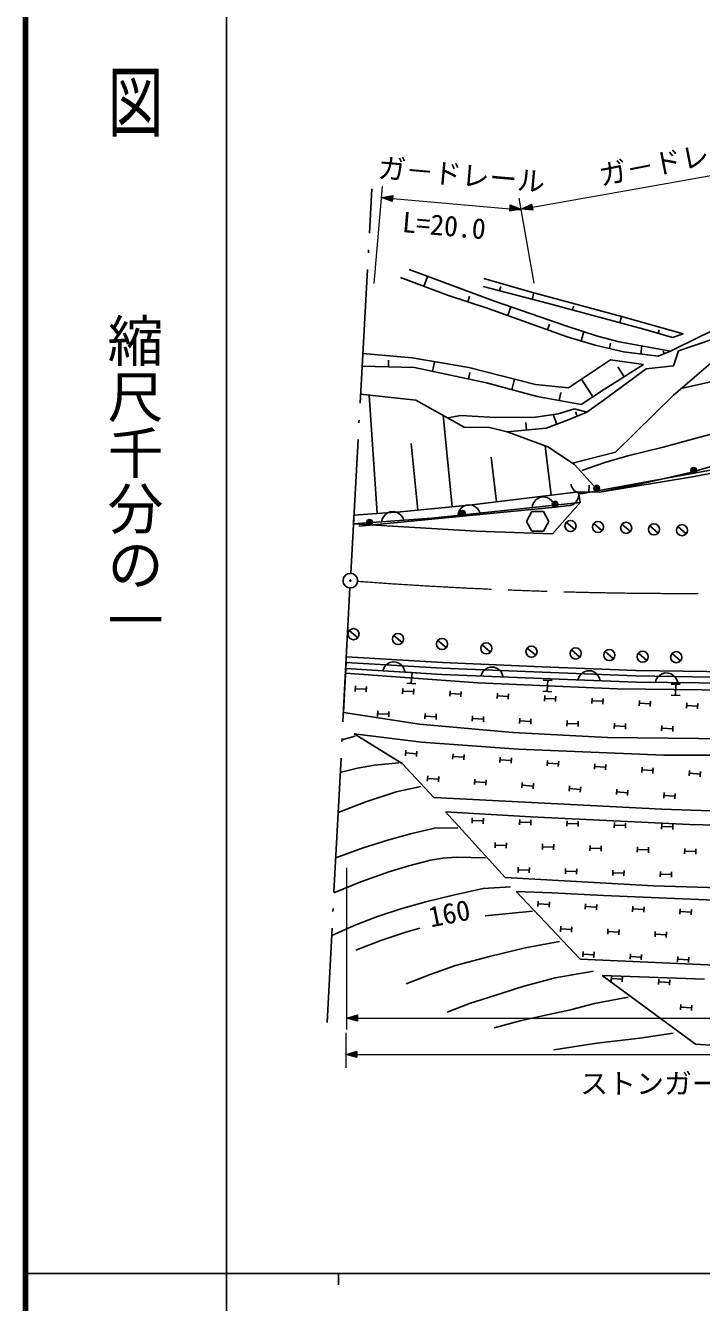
# Model space of a CAD drawing. Units: millimetres, scale not verified. Extents: x 40000 to 680000, y 20000 to 380000.
# Drawn here: x 40000 to 100494, y 202409 to 316726 of the extents above; entities that cross this region are included whole.
import ezdxf
from ezdxf.enums import TextEntityAlignment as Align

# ---------------------------------------------------------------- set-up
doc = ezdxf.new("R2010")
doc.units = ezdxf.units.MM
doc.header["$LTSCALE"] = 1000
doc.linetypes.add('CHAIN', pattern=[18.5, 12, -1.5, 3.5, -1.5])
doc.linetypes.add('LONG_DASHED_DOTTED', pattern=[15.25, 12, -1.5, 0.25, -1.5])
for name, color, linetype, lineweight in [('M-BGD', 7, 'Continuous', 25), ('M-BMK', 2, 'CHAIN', 13), ('M-BMK-LINE', 2, 'LONG_DASHED_DOTTED', 25), ('M-BMK-SRVR', 3, 'Continuous', 25), ('M-OTRS', 6, 'Continuous', 25), ('M-STR-HTXT', 7, 'Continuous', 13), ('M-TTL', 2, 'Continuous', 140), ('M-TTL-BAND', 7, 'Continuous', 25)]:
    doc.layers.add(name, color=color, linetype=linetype, lineweight=lineweight)
doc.styles.add('@ＭＳ ゴシック', font='')
doc.styles.add('ＭＳ ゴシック', font='')
doc.styles.get('@ＭＳ ゴシック').set_extended_font_data('@MS Gothic')
doc.styles.get('ＭＳ ゴシック').set_extended_font_data('MS Gothic')

msp = doc.modelspace()

# ---------------------------------------------------------------- linework, layer by layer
at = {"layer": 'M-BGD'}
for p, q in [((77759, 292587), (73560, 294159)), ((74341, 294872), (81959, 292047)), ((75660, 293373), (75988, 294261)), ((81013, 294070), (85171, 292886)), ((86809, 291830), (80971, 293351)), ((82430, 292971), (82530, 293360)), ((85171, 292886), (93446, 290646)), ((85350, 292210), (85501, 292797)), ((81397, 291408), (77759, 292587)), ((79578, 291998), (79738, 292497)), ((81959, 292047), (88454, 289811)), ((83168, 290769), (83441, 291536)), ((95336, 289547), (86809, 291830)), ((88941, 291259), (89031, 291599)), ((88478, 288853), (81397, 291408)), ((93204, 290118), (93351, 290672)), ((93446, 290646), (98865, 289125)), ((100367, 288887), (104706, 290961)), ((86708, 289492), (86883, 289984)), ((88454, 289811), (91189, 288927)), ((89724, 288484), (89968, 289321)), ((97898, 288787), (95336, 289547)), ((96617, 289167), (96713, 289493)), ((98441, 287605), (105973, 290151)), ((90969, 288116), (88478, 288853)), ((93532, 287526), (90969, 288116)), ((91189, 288927), (93117, 288411)), ((92251, 287821), (92356, 288286)), ((93117, 288411), (97732, 287575)), ((97732, 287575), (100367, 288887)), ((97898, 288787), (98865, 289125)), ((70184, 287357), (74602, 286977)), ((74602, 286977), (79673, 286104)), ((96609, 287133), (93532, 287526)), ((95071, 287330), (95162, 288056)), ((97732, 287575), (96609, 287133)), ((97171, 287354), (97082, 287581)), ((97980, 286267), (98441, 287605)), ((97985, 283625), (102589, 287571)), ((74819, 286104), (70123, 286242)), ((72471, 286173), (72488, 286764)), ((81246, 284739), (74819, 286104)), ((76426, 285763), (76608, 286632)), ((79673, 286104), (85640, 284576)), ((88596, 284303), (92366, 286813)), ((91688, 283157), (95539, 285995)), ((95322, 286377), (91823, 284166)), ((92366, 286813), (95322, 286377)), ((93573, 285271), (93011, 286172)), ((95539, 285995), (97980, 286267)), ((79639, 285080), (79763, 285668)), ((85803, 283511), (81246, 284739)), ((83524, 284125), (83772, 285054)), ((90779, 283484), (89754, 285073)), ((98797, 284271), (102526, 285103)), ((69984, 283712), (74937, 283200)), ((71481, 273049), (70755, 283632)), ((85640, 284576), (88596, 284303)), ((89735, 282802), (85803, 283511)), ((87769, 283157), (87897, 283878)), ((91823, 284166), (89735, 282802)), ((92813, 278535), (97985, 283625)), ((74937, 283200), (79258, 280771)), ((87674, 281956), (89138, 282420)), ((89138, 282420), (90250, 282120)), ((90250, 282120), (91688, 283157)), ((78170, 273650), (77369, 281833)), ((77788, 281597), (78968, 281819)), ((78968, 281819), (82033, 281628)), ((82033, 281628), (85640, 281656)), ((85640, 281656), (87674, 281956)), ((88515, 281410), (86589, 280673)), ((87552, 281042), (87231, 281890)), ((90250, 282120), (88515, 281410)), ((89383, 281765), (89225, 282154)), ((125895, 281421), (91166, 275072)), ((79258, 280771), (81514, 280739)), ((81514, 280739), (83102, 280355)), ((86589, 280673), (83102, 280355)), ((83102, 280355), (86756, 279012)), ((84846, 280514), (84784, 281195)), ((100352, 279875), (104019, 280852)), ((75104, 273346), (74520, 279309)), ((87042, 274689), (86515, 279101)), ((86756, 279012), (89139, 277414)), ((93913, 278204), (97074, 278971)), ((97074, 278971), (100352, 279875)), ((82149, 274097), (81673, 278083)), ((88939, 277549), (92813, 278535)), ((91860, 277607), (93913, 278204)), ((99522, 276726), (103346, 277828)), ((99703, 276333), (111290, 278568)), ((89139, 277414), (91363, 274952)), ((89781, 276881), (91860, 277607)), ((95480, 275792), (99522, 276726)), ((88844, 275547), (88823, 275666)), ((88919, 275356), (88844, 275547)), ((90426, 274968), (90436, 275566)), ((91363, 274952), (99703, 276333)), ((91363, 274952), (95480, 275792)), ((79703, 273801), (89489, 274984)), ((89489, 274984), (79703, 273801)), ((85850, 274392), (85664, 274251)), ((86080, 274497), (85850, 274392)), ((86399, 274531), (86080, 274497)), ((86646, 274476), (86399, 274531)), ((86857, 274377), (86646, 274476)), ((87077, 274198), (86857, 274377)), ((89080, 275140), (88919, 275356)), ((89227, 275004), (89080, 275140)), ((89406, 274914), (89227, 275004)), ((89470, 274427), (89370, 274215)), ((89663, 274838), (89406, 274914)), ((89527, 274675), (89470, 274427)), ((89489, 274984), (89648, 274025)), ((91363, 274952), (89489, 274984)), ((89512, 274836), (89527, 274675)), ((89867, 274834), (89663, 274838)), ((90182, 274892), (89867, 274834)), ((91166, 275072), (90182, 274892)), ((87418, 273621), (70820, 272003)), ((73571, 273194), (79703, 273801)), ((79703, 273801), (73571, 273194)), ((89648, 274025), (76367, 272619)), ((78845, 273326), (78747, 273114)), ((79023, 273547), (78845, 273326)), ((79210, 273689), (79023, 273547)), ((79440, 273794), (79210, 273689)), ((79758, 273828), (79440, 273794)), ((80005, 273773), (79758, 273828)), ((80216, 273674), (80005, 273773)), ((80436, 273495), (80216, 273674)), ((80577, 273307), (80436, 273495)), ((80681, 273076), (80577, 273307)), ((85387, 273817), (85333, 273568)), ((85486, 274030), (85387, 273817)), ((85664, 274251), (85486, 274030)), ((87217, 274011), (87077, 274198)), ((87164, 271233), (89648, 274025)), ((87322, 273779), (87217, 274011)), ((88414, 273718), (87418, 273621)), ((88732, 273749), (88414, 273718)), ((89003, 273856), (88732, 273749)), ((89191, 273996), (89003, 273856)), ((89370, 274215), (89191, 273996)), ((69347, 272107), (69390, 272904)), ((76367, 272619), (69347, 272107)), ((69347, 272107), (80338, 271468)), ((69390, 272904), (73571, 273194)), ((73571, 273194), (69390, 272904)), ((71922, 272537), (71859, 272290)), ((72027, 272746), (71922, 272537)), ((72212, 272961), (72027, 272746)), ((72403, 273096), (72212, 272961)), ((72636, 273194), (72403, 273096)), ((72956, 273217), (72636, 273194)), ((73201, 273154), (72956, 273217)), ((73409, 273049), (73201, 273154)), ((73623, 272862), (73409, 273049)), ((73757, 272671), (73623, 272862)), ((73854, 272436), (73757, 272671)), ((78747, 273114), (78692, 272865)), ((84835, 272331), (85315, 273216)), ((85315, 271446), (84835, 272331)), ((85315, 273216), (86355, 273216)), ((86355, 273216), (86835, 272331)), ((86835, 272331), (86355, 271446)), ((89150, 271601), (88397, 272251)), ((91609, 271502), (90857, 272153)), ((94130, 271432), (93377, 272082)), ((70820, 272003), (69825, 271906)), ((80338, 271468), (87164, 271233)), ((86355, 271446), (85315, 271446)), ((96623, 271291), (95870, 271942)), ((99133, 271221), (98380, 271871)), ((69731, 261915), (68979, 262566)), ((73721, 261482), (72968, 262132)), ((77656, 261036), (76903, 261686)), ((81619, 260637), (80866, 261288)), ((85658, 260350), (84905, 261000)), ((89618, 260186), (88865, 260837)), ((92622, 260042), (91870, 260692)), ((68656, 259178), (68683, 259697)), ((68683, 259697), (77298, 259204)), ((68683, 259697), (77298, 259204)), ((68712, 260200), (77323, 259706)), ((72409, 259584), (72197, 259396)), ((72617, 259692), (72409, 259584)), ((72861, 259757), (72617, 259692)), ((73180, 259737), (72861, 259757)), ((73415, 259641), (73180, 259737)), ((73607, 259508), (73415, 259641)), ((73794, 259295), (73607, 259508)), ((77323, 259706), (86249, 259325)), ((95609, 259890), (94856, 260540)), ((98612, 259851), (97859, 260502)), ((68656, 259178), (68449, 255223)), ((68634, 258749), (80476, 257887)), ((77279, 258630), (68656, 259178)), ((77279, 258630), (68656, 259178)), ((72065, 259203), (71970, 258967)), ((72197, 259396), (72065, 259203)), ((73901, 259086), (73794, 259295)), ((73966, 258840), (73901, 259086)), ((74192, 258849), (74990, 258791)), ((74591, 258820), (74519, 257817)), ((86194, 258259), (77279, 258630)), ((86194, 258259), (77279, 258630)), ((77298, 259204), (86230, 258823)), ((77298, 259204), (86230, 258823)), ((80828, 258724), (80738, 258486)), ((80956, 258920), (80828, 258724)), ((81164, 259112), (80956, 258920)), ((81369, 259225), (81164, 259112)), ((81612, 259295), (81369, 259225)), ((81931, 259282), (81612, 259295)), ((82168, 259192), (81931, 259282)), ((82363, 259063), (82168, 259192)), ((82554, 258853), (82363, 259063)), ((82666, 258647), (82554, 258853)), ((82736, 258403), (82666, 258647)), ((86230, 258823), (94620, 258496)), ((86230, 258823), (94620, 258496)), ((86249, 259325), (94633, 258999)), ((89525, 258379), (89437, 258140)), ((89653, 258576), (89525, 258379)), ((89860, 258769), (89653, 258576)), ((90064, 258883), (89860, 258769)), ((90307, 258954), (90064, 258883)), ((90626, 258943), (90307, 258954)), ((90863, 258854), (90626, 258943)), ((91059, 258726), (90863, 258854)), ((91251, 258517), (91059, 258726)), ((91364, 258312), (91251, 258517)), ((94620, 258496), (105500, 258332)), ((94620, 258496), (105500, 258332)), ((94633, 258999), (105501, 258835)), ((96573, 258370), (96451, 258170)), ((96775, 258569), (96573, 258370)), ((96976, 258688), (96775, 258569)), ((97217, 258765), (96976, 258688)), ((97537, 258762), (97217, 258765)), ((97776, 258678), (97537, 258762)), ((97975, 258555), (97776, 258678)), ((98173, 258352), (97975, 258555)), ((69517, 257600), (69492, 257118)), ((70503, 257308), (69505, 257359)), ((70515, 257549), (70491, 257067)), ((73753, 257384), (73729, 256902)), ((74918, 257788), (74120, 257846)), ((74752, 257333), (74728, 256851)), ((80476, 257887), (92957, 257331)), ((94678, 257949), (86194, 258259)), ((94678, 257949), (86194, 258259)), ((86339, 258129), (87138, 258094)), ((86739, 258112), (86694, 257107)), ((91435, 258068), (91364, 258312)), ((92957, 257331), (103408, 257207)), ((105437, 257826), (94678, 257949)), ((105437, 257826), (94678, 257949)), ((96451, 258170), (96368, 257930)), ((97788, 257777), (98588, 257767)), ((98290, 258149), (98173, 258352)), ((98188, 257772), (98176, 256766)), ((98368, 257907), (98290, 258149)), ((74740, 257092), (73741, 257143)), ((77990, 257168), (77966, 256685)), ((78976, 256876), (77978, 256927)), ((78989, 257117), (78964, 256634)), ((82227, 256951), (82202, 256469)), ((83213, 256659), (82215, 256710)), ((83225, 256901), (83201, 256418)), ((87094, 257089), (86295, 257124)), ((86463, 256735), (86439, 256253)), ((87450, 256443), (86451, 256494)), ((87462, 256684), (87438, 256202)), ((90700, 256519), (90676, 256037)), ((91686, 256227), (90688, 256278)), ((91699, 256468), (91674, 255986)), ((94937, 256303), (94912, 255820)), ((95935, 256252), (95911, 255770)), ((98576, 256761), (97777, 256771)), ((99173, 256087), (99149, 255604)), ((68449, 255223), (75251, 254176)), ((71528, 255361), (71503, 254878)), ((72514, 255069), (71515, 255119)), ((72526, 255310), (72502, 254827)), ((75764, 255144), (75740, 254662)), ((76763, 255093), (76739, 254611)), ((80001, 254928), (79977, 254446)), ((95923, 256011), (94925, 256062)), ((100160, 255794), (99161, 255845)), ((100172, 256036), (100148, 255553)), ((75251, 254176), (83612, 253434)), ((76751, 254852), (75752, 254903)), ((80987, 254636), (79989, 254687)), ((81000, 254877), (80975, 254395)), ((84238, 254712), (84213, 254230)), ((85224, 254420), (84225, 254471)), ((85236, 254661), (85212, 254179)), ((88474, 254496), (88450, 254013)), ((89461, 254204), (88462, 254255)), ((89473, 254445), (89449, 253962)), ((92711, 254279), (92687, 253797)), ((93697, 253987), (92699, 254038)), ((93709, 254229), (93685, 253746)), ((96948, 254063), (96923, 253581)), ((97934, 253771), (96935, 253822)), ((97946, 254012), (97922, 253530)), ((68321, 252778), (69489, 253105)), ((69410, 253310), (73714, 250650)), ((75435, 252568), (69410, 253310)), ((83612, 253434), (92096, 253001)), ((92096, 253001), (102978, 252877)), ((73992, 251359), (74026, 251840)), ((74009, 251600), (75006, 251528)), ((74990, 251288), (75023, 251769)), ((84104, 251949), (75435, 252568)), ((78224, 251057), (78258, 251539)), ((97137, 251392), (84104, 251949)), ((69721, 250257), (71225, 250525)), ((71225, 250525), (73422, 250718)), ((73714, 250650), (76542, 247619)), ((78241, 251298), (79238, 251227)), ((79221, 250986), (79255, 251467)), ((82455, 250755), (82489, 251237)), ((82472, 250996), (83469, 250925)), ((83452, 250684), (83486, 251165)), ((86687, 250453), (86721, 250935)), ((86704, 250694), (87701, 250623)), ((87684, 250382), (87718, 250863)), ((90918, 250151), (90952, 250633)), ((90935, 250392), (91932, 250321)), ((91915, 250080), (91949, 250561)), ((110724, 251454), (97137, 251392)), ((68168, 249869), (69721, 250257)), ((75958, 249079), (75992, 249561)), ((75975, 249320), (76972, 249249)), ((76955, 249008), (76989, 249490)), ((80189, 248777), (80223, 249259)), ((95150, 249849), (95183, 250331)), ((95167, 250090), (96164, 250019)), ((96147, 249778), (96181, 250260)), ((99381, 249547), (99415, 250029)), ((99398, 249788), (100395, 249717)), ((100378, 249476), (100412, 249958)), ((70464, 247219), (73162, 248134)), ((73162, 248134), (75372, 248592)), ((80206, 249018), (81204, 248947)), ((81187, 248706), (81221, 249188)), ((84421, 248475), (84455, 248957)), ((84438, 248716), (85435, 248645)), ((85418, 248404), (85452, 248886)), ((88652, 248173), (88686, 248655)), ((88669, 248414), (89667, 248343)), ((89650, 248102), (89684, 248584)), ((92884, 247871), (92918, 248353)), ((92901, 248112), (93898, 248041)), ((93881, 247800), (93915, 248282)), ((67980, 246271), (70464, 247219)), ((76542, 247619), (96953, 246567)), ((97115, 247569), (97149, 248051)), ((97132, 247810), (98130, 247739)), ((98113, 247498), (98147, 247980)), ((77587, 246320), (82936, 240443)), ((85210, 245887), (77587, 246320)), ((79987, 245787), (79972, 245304)), ((99412, 245206), (85210, 245887)), ((96953, 246567), (110540, 246134)), ((74462, 244373), (76607, 244864)), ((76607, 244864), (78687, 244897)), ((80979, 245514), (79979, 245546)), ((80986, 245756), (80971, 245273)), ((84227, 245655), (84212, 245172)), ((85219, 245382), (84219, 245413)), ((85226, 245623), (85211, 245141)), ((88467, 245522), (88452, 245040)), ((89459, 245250), (88460, 245281)), ((89466, 245491), (89451, 245008)), ((92707, 245390), (92692, 244907)), ((93699, 245117), (92700, 245149)), ((93706, 245359), (93692, 244876)), ((96947, 245258), (96932, 244775)), ((97939, 244985), (96940, 245016)), ((97946, 245227), (97932, 244744)), ((116011, 244835), (99412, 245206)), ((70213, 243104), (72518, 243828)), ((72518, 243828), (74462, 244373)), ((82041, 243588), (82026, 243105)), ((83041, 243556), (83026, 243074)), ((67767, 242215), (70213, 243104)), ((83033, 243315), (82034, 243346)), ((86281, 243455), (86266, 242973)), ((87273, 243183), (86274, 243214)), ((87281, 243424), (87266, 242941)), ((90521, 243323), (90506, 242840)), ((91513, 243051), (90514, 243082)), ((91521, 243292), (91506, 242809)), ((94761, 243191), (94746, 242708)), ((95753, 242918), (94754, 242949)), ((95761, 243160), (95746, 242677)), ((99001, 243058), (98987, 242576)), ((99993, 242786), (98994, 242817)), ((100001, 243027), (99986, 242545)), ((72512, 240948), (74291, 241507)), ((74291, 241507), (76235, 242002)), ((76235, 242002), (77354, 242182)), ((77354, 242182), (78547, 242266)), ((78547, 242266), (81157, 242215)), ((84095, 241388), (84081, 240906)), ((85095, 241357), (85080, 240874)), ((88335, 241256), (88321, 240773)), ((89335, 241225), (89320, 240742)), ((70014, 240052), (72512, 240948)), ((82936, 240443), (96215, 239701)), ((85087, 241116), (84088, 241147)), ((89327, 240984), (88328, 241015)), ((92576, 241124), (92561, 240641)), ((93568, 240851), (92568, 240882)), ((93575, 241093), (93560, 240610)), ((96816, 240991), (96801, 240509)), ((97808, 240719), (96808, 240750)), ((97815, 240960), (97800, 240478)), ((67602, 239074), (70014, 240052)), ((78264, 238879), (80969, 239458)), ((80969, 239458), (83400, 239631)), ((83919, 239214), (89637, 233152)), ((87116, 239091), (83919, 239214)), ((91727, 238843), (87116, 239091)), ((96215, 239701), (112077, 239206)), ((73579, 237637), (75838, 238261)), ((75838, 238261), (78264, 238879)), ((85863, 237848), (85889, 238330)), ((85876, 238089), (86875, 238035)), ((86862, 237794), (86887, 238276)), ((90100, 237620), (90125, 238102)), ((90112, 237861), (91111, 237808)), ((91098, 237567), (91124, 238049)), ((103470, 238348), (91727, 238843)), ((94336, 237393), (94361, 237875)), ((95334, 237339), (95360, 237822)), ((69414, 236144), (71487, 236951)), ((71487, 236951), (73579, 237637)), ((81130, 237012), (85383, 237440)), ((94348, 237634), (95347, 237580)), ((98572, 237166), (98597, 237648)), ((98584, 237407), (99583, 237353)), ((99570, 237112), (99596, 237594)), ((67402, 235250), (69414, 236144)), ((71796, 234806), (74027, 235557)), ((74027, 235557), (75303, 235913)), ((87869, 235603), (87894, 236085)), ((87881, 235844), (88880, 235790)), ((88867, 235549), (88893, 236031)), ((92105, 235375), (92130, 235858)), ((92117, 235617), (93116, 235563)), ((93103, 235322), (93129, 235804)), ((96341, 235148), (96366, 235630)), ((97339, 235094), (97365, 235577)), ((69554, 233941), (71796, 234806)), ((84725, 234162), (87788, 234726)), ((96353, 235389), (97352, 235336)), ((78487, 232565), (81521, 233395)), ((81521, 233395), (84725, 234162)), ((89874, 233358), (89899, 233840)), ((89886, 233599), (90885, 233545)), ((90872, 233304), (90898, 233787)), ((94110, 233131), (94135, 233613)), ((94122, 233372), (95121, 233318)), ((95108, 233077), (95134, 233559)), ((98346, 232903), (98371, 233386)), ((99344, 232850), (99370, 233332)), ((76217, 231783), (78487, 232565)), ((87394, 231470), (90843, 232069)), ((89637, 233152), (103654, 232534)), ((98359, 233144), (99357, 233091)), ((74072, 230932), (76217, 231783)), ((84505, 230685), (87394, 231470)), ((91604, 231668), (99965, 225544)), ((100764, 231358), (91604, 231668)), ((92443, 231657), (92410, 231175)), ((93424, 231347), (92426, 231416)), ((93440, 231588), (93407, 231106)), ((96675, 231363), (96642, 230881)), ((97656, 231052), (96658, 231122)), ((97672, 231293), (97639, 230812)), ((79727, 229159), (82009, 229904)), ((82009, 229904), (84505, 230685)), ((77744, 228406), (79727, 229159)), ((88775, 228598), (90925, 229159)), ((90925, 229159), (93931, 229747)), ((98645, 229086), (98611, 228605)), ((99625, 228776), (98628, 228846)), ((99642, 229017), (99609, 228535)), ((81937, 227000), (84256, 227621)), ((84256, 227621), (86428, 228093)), ((86428, 228093), (88775, 228598)), ((94979, 226085), (97961, 226510)), ((87268, 225038), (91120, 225620)), ((91120, 225620), (94979, 226085)), ((99965, 225544), (111523, 224739))]:
    msp.add_line(p, q, dxfattribs=at)
for centre, radius in [((88774, 271926), 498), ((91233, 271828), 498), ((93753, 271757), 498), ((96246, 271616), 498), ((98757, 271546), 498), ((69068, 267028), 31.2), ((69068, 267028), 25), ((69068, 267028), 18.8), ((69068, 267028), 12.5), ((69068, 267028), 6.2), ((69355, 262240), 498), ((73344, 261807), 498), ((77280, 261361), 498), ((81242, 260962), 498), ((85282, 260675), 498), ((89242, 260512), 498), ((92246, 260367), 498), ((95233, 260215), 498), ((98235, 260177), 498)]:
    msp.add_circle(centre, radius, dxfattribs=at)
for centre, major_axis in [((99803, 276907), (0, -252)), ((99803, 276907), (0, -151)), ((99803, 276907), (0, -50.3)), ((91121, 275319), (0, -252)), ((91121, 275319), (0, -151)), ((91121, 275319), (0, -50.3)), ((79095, 273062), (0, -252)), ((87394, 273871), (0, -252)), ((87394, 273871), (0, -151)), ((87394, 273871), (0, -50.3)), ((70796, 272253), (0, -252)), ((70796, 272253), (0, -151)), ((70796, 272253), (0, -50.3)), ((79095, 273062), (0, -151)), ((79095, 273062), (0, -50.3)), ((69068, 267028), (0, -26.2))]:
    msp.add_ellipse(centre, major_axis=major_axis, ratio=0.993862, dxfattribs=at)
at = {"layer": 'M-BMK'}
msp.add_ellipse((99154, 668308), major_axis=(0, -402420), ratio=0.993862, start_param=6.2095148, end_param=6.3848781, dxfattribs=at)
at = {"layer": 'M-BMK-LINE'}
for p, q in [((69104, 267681), (70995, 302110)), ((69034, 266375), (66994, 227476))]:
    msp.add_line(p, q, dxfattribs=at)
at = {"layer": 'M-BMK-SRVR'}
msp.add_ellipse((69068, 267028), major_axis=(0, -654), ratio=0.993862, dxfattribs=at)
at = {"layer": 'M-OTRS'}
for radius in [49.8, 1.5]:
    msp.add_circle((69067, 267029), radius, dxfattribs=at)
at = {"layer": 'M-STR-HTXT'}
for p, q in [((84359, 300294), (123309, 307196)), ((71191, 293635), (71936, 302329)), ((71850, 301327), (72870, 301521)), ((71850, 301327), (84368, 300241)), ((72822, 300960), (71850, 301327)), ((72129, 301302), (72823, 301444)), ((72789, 301043), (72129, 301302)), ((72288, 301289), (72777, 301367)), ((72756, 301127), (72288, 301289)), ((72527, 301268), (72730, 301291)), ((72723, 301211), (72527, 301268)), ((72730, 301291), (72723, 301211)), ((72777, 301367), (72756, 301127)), ((72823, 301444), (72789, 301043)), ((72870, 301521), (72822, 300960)), ((83338, 300100), (83386, 300661)), ((83386, 300661), (84359, 300294)), ((85518, 293669), (84185, 301285)), ((84359, 300294), (85295, 300746)), ((84634, 300343), (85269, 300660)), ((85269, 300660), (85339, 300264)), ((85295, 300746), (85392, 300191)), ((84359, 300294), (83338, 300100)), ((83385, 300177), (83419, 300578)), ((84080, 300318), (83385, 300177)), ((83419, 300578), (84080, 300318)), ((83432, 300253), (83452, 300494)), ((83920, 300332), (83432, 300253)), ((83452, 300494), (83920, 300332)), ((83478, 300330), (83485, 300410)), ((83681, 300353), (83478, 300330)), ((83485, 300410), (83681, 300353)), ((85392, 300191), (84359, 300294)), ((85339, 300264), (84634, 300343)), ((84792, 300371), (85244, 300574)), ((85285, 300336), (84792, 300371)), ((85028, 300413), (85218, 300487)), ((85232, 300408), (85028, 300413)), ((85218, 300487), (85232, 300408)), ((85244, 300574), (85285, 300336)), ((68712, 241316), (68712, 226858)), ((68712, 227864), (69712, 228146)), ((69712, 227582), (68712, 227864)), ((68712, 227864), (127002, 227864)), ((68992, 227864), (69672, 228065)), ((69672, 227663), (68992, 227864)), ((69152, 227864), (69632, 227985)), ((69632, 227743), (69152, 227864)), ((69392, 227864), (69592, 227904)), ((69592, 227824), (69392, 227864)), ((69592, 227904), (69592, 227824)), ((69632, 227985), (69632, 227743)), ((69672, 228065), (69672, 227663)), ((69712, 228146), (69712, 227582)), ((68656, 226551), (68656, 223400)), ((68656, 224610), (69656, 224892)), ((69656, 224329), (68656, 224610)), ((68656, 224610), (139496, 224610)), ((68936, 224610), (69616, 224812)), ((69616, 224409), (68936, 224610)), ((69096, 224610), (69576, 224731)), ((69576, 224490), (69096, 224610)), ((69336, 224610), (69536, 224651)), ((69536, 224570), (69336, 224610)), ((69536, 224651), (69536, 224570)), ((69576, 224731), (69576, 224490)), ((69616, 224812), (69616, 224409)), ((69656, 224892), (69656, 224329))]:
    msp.add_line(p, q, dxfattribs=at)
at = {"layer": 'M-TTL'}
msp.add_line((40000, 380000), (40000, 20000), dxfattribs=at)
at = {"layer": 'M-TTL-BAND'}
for p, q in [((58000, 370000), (58000, 20000)), ((40000, 205000), (579000, 205000)), ((68000, 205000), (68000, 204000))]:
    msp.add_line(p, q, dxfattribs=at)

# ---------------------------------------------------------------- texts
at = {"layer": 'M-BGD', "style": 'ＭＳ ゴシック'}
msp.add_text('160', height=1833, rotation=11.1, dxfattribs=at).set_placement((76374, 235445), align=Align.BOTTOM_LEFT)
at = {"layer": 'M-STR-HTXT', "style": 'ＭＳ ゴシック'}
for s, rotation, p in [('ガ－ドレール', 11.1, (91616, 301852)), ('ガ－ドレール', 355, (71426, 302560)), ('L=20.0', 355, (73609, 297695))]:
    msp.add_text(s, height=1833, rotation=rotation, dxfattribs=at).set_placement(p, align=Align.BOTTOM_LEFT)
msp.add_text('ストンガード', height=1833, dxfattribs=at).set_placement((89640, 220542), align=Align.BOTTOM_LEFT)
at = {"layer": 'M-TTL-BAND', "style": '@ＭＳ ゴシック', "width": 1.4}
msp.add_text('平  面  図', height=3666, rotation=270, dxfattribs=at).set_placement((49777, 306475), align=Align.MIDDLE_RIGHT)
at = {"layer": 'M-TTL-BAND', "style": '@ＭＳ ゴシック'}
msp.add_text('縮尺千分の一', height=3666, rotation=270, dxfattribs=at).set_placement((49777, 261030), align=Align.MIDDLE_RIGHT)

doc.saveas('drawing.dxf')
